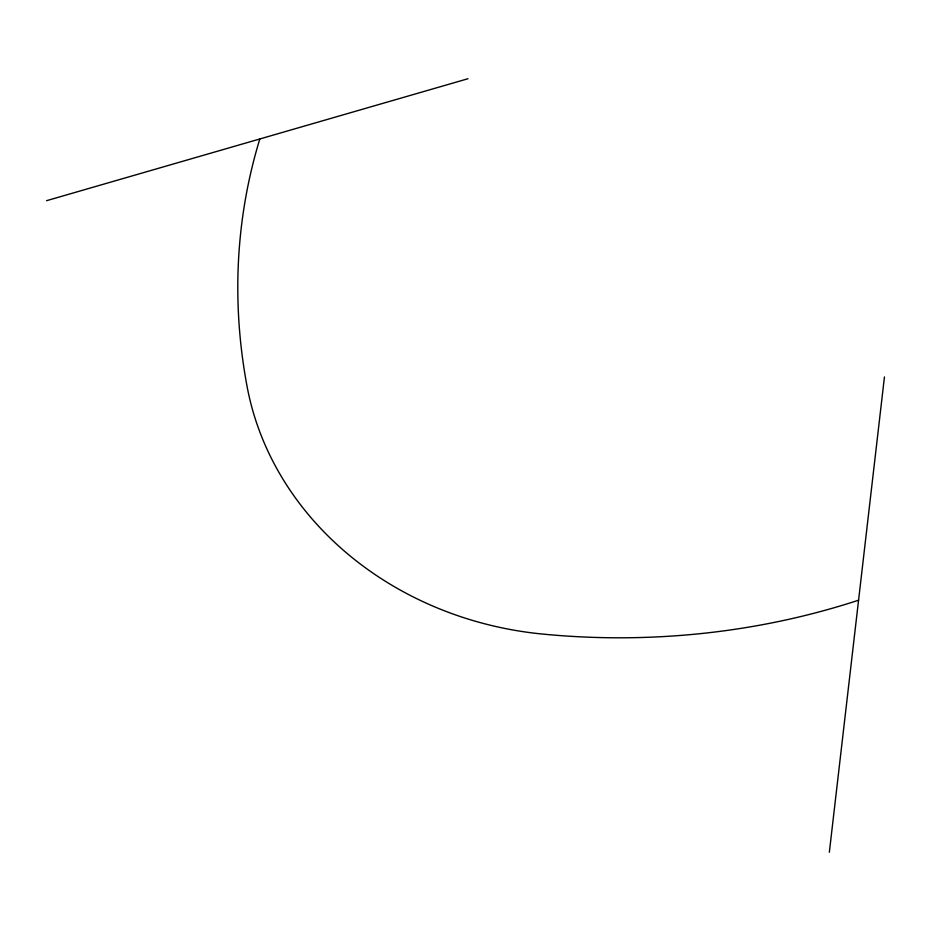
<?xml version="1.0" encoding="UTF-8"?>
<svg xmlns="http://www.w3.org/2000/svg" width="931" height="931" viewBox="0 0 931 931"><rect width="100%" height="100%" fill="white"/><g stroke="black" fill="none" stroke-linecap="round" stroke-linejoin="round"><path stroke-width="1.4" d="M829.346 852.272L884.45 376.95M46.55 200.689L467.967 78.728M259.819 138.963A718.976 600.518 17.2 0 0 247.169 386.924A331.424 292.695 3.4 0 0 542.261 634.034A648.057 529.39 1.9 0 0 858.568 600.204"/></g></svg>
